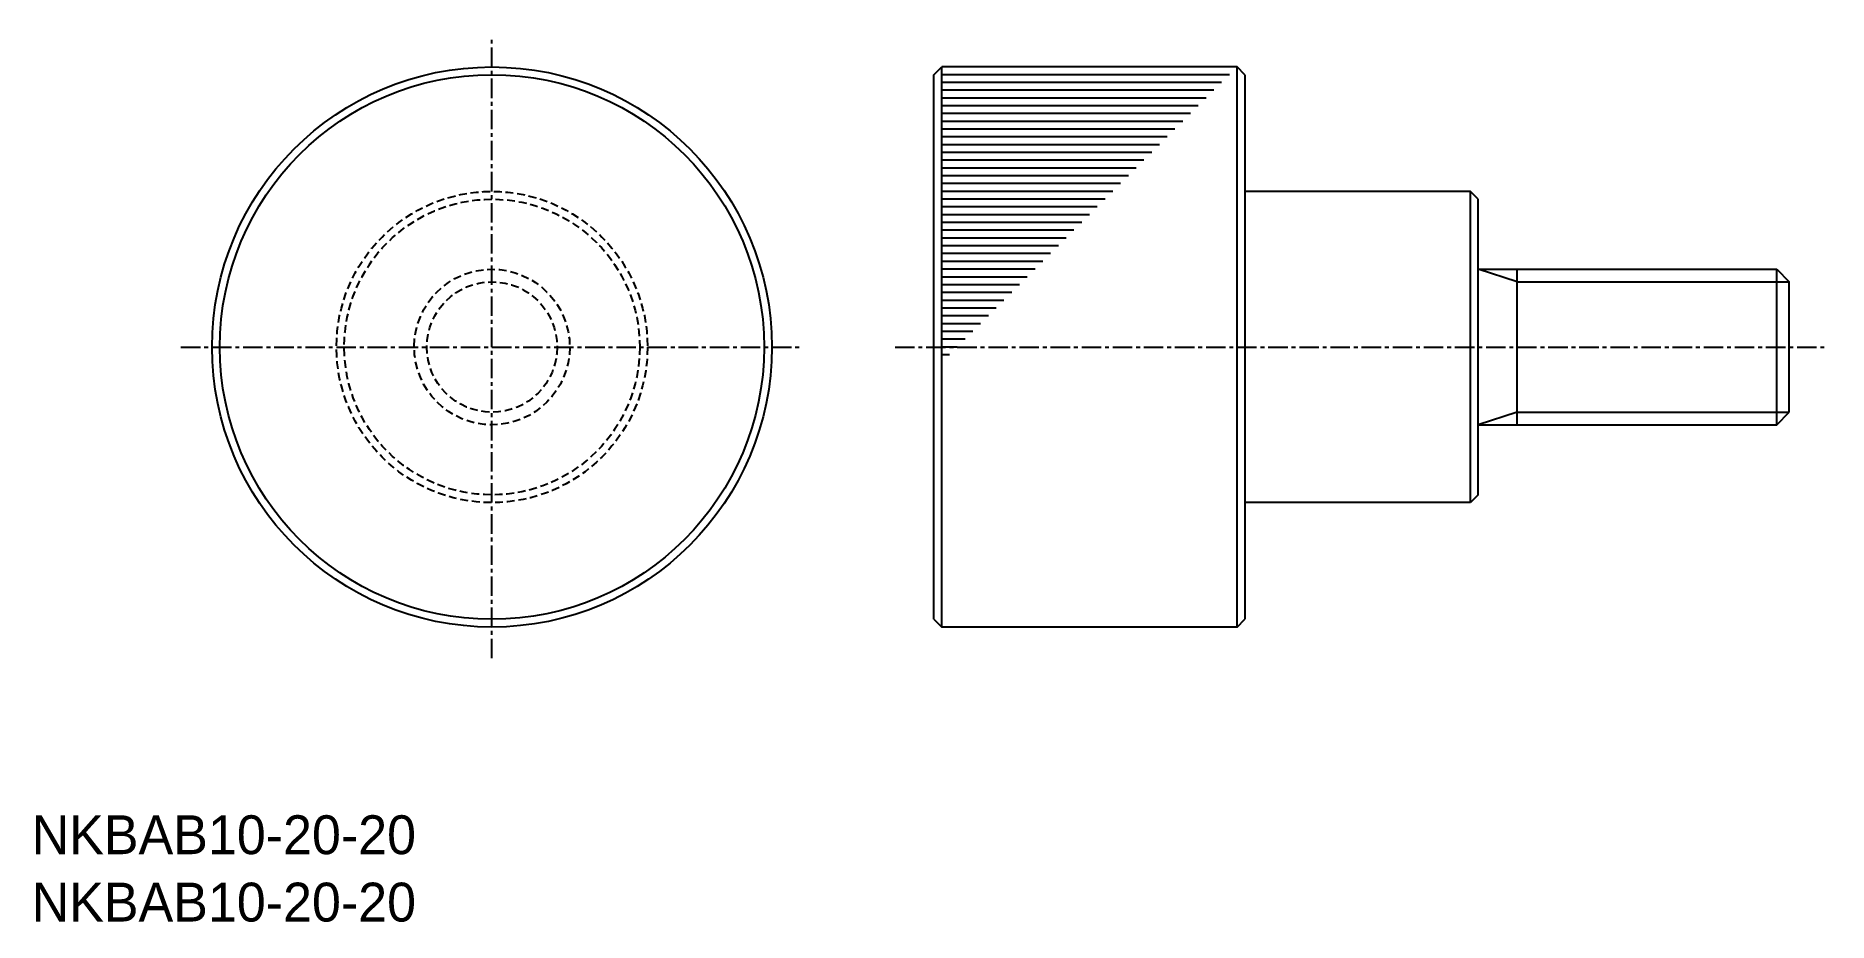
# Model space of a CAD drawing. Extents: x -9 to 106, y -9 to 48.
import ezdxf

# ---------------------------------------------------------------- set-up
doc = ezdxf.new("R2010")
doc.units = 0
doc.linetypes.add('CENTER', pattern=[2, 1.25, -0.25, 0.25, -0.25])
doc.linetypes.add('DASHED', pattern=[0.75, 0.5, -0.25])
doc.layers.get('0').update_dxf_attribs({"linetype": 'CONTINUOUS'})
doc.layers.add('CENTER', color=1, linetype='CENTER')

msp = doc.modelspace()

# ---------------------------------------------------------------- linework, layer by layer
at = {"color": 7, "linetype": 'CONTINUOUS'}
for p, q in [((48.75, 45), (49.25, 45.5)), ((48.75, 10), (48.75, 45)), ((68.25, 45.5), (49.25, 45.5)), ((49.25, 9.5), (49.25, 45.5)), ((68.25, 45.5), (49.25, 45.5)), ((67.75, 45), (49.25, 45)), ((68.25, 9.5), (68.25, 45.5)), ((68.75, 45), (68.25, 45.5)), ((68.75, 45), (68.75, 10)), ((67.25, 44.5), (49.25, 44.5)), ((66.75, 44), (49.25, 44)), ((66.25, 43.5), (49.25, 43.5)), ((65.75, 43), (49.25, 43)), ((65.25, 42.5), (49.25, 42.5)), ((64.75, 42), (49.25, 42)), ((64.25, 41.5), (49.25, 41.5)), ((63.75, 41), (49.25, 41)), ((63.25, 40.5), (49.25, 40.5)), ((62.75, 40), (49.25, 40)), ((62.25, 39.5), (49.25, 39.5)), ((61.75, 39), (49.25, 39)), ((61.25, 38.5), (49.25, 38.5)), ((60.75, 38), (49.25, 38)), ((60.25, 37.5), (49.25, 37.5)), ((59.75, 37), (49.25, 37)), ((83.25, 37.5), (68.75, 37.5)), ((83.25, 17.5), (83.25, 37.5)), ((83.75, 37), (83.25, 37.5)), ((83.75, 18), (83.75, 37)), ((59.25, 36.5), (49.25, 36.5)), ((58.75, 36), (49.25, 36)), ((58.25, 35.5), (49.25, 35.5)), ((57.75, 35), (49.25, 35)), ((57.25, 34.5), (49.25, 34.5)), ((56.75, 34), (49.25, 34)), ((56.25, 33.5), (49.25, 33.5)), ((55.75, 33), (49.25, 33)), ((55.25, 32.5), (49.25, 32.5)), ((83.75, 32.5), (102.94, 32.5)), ((86.25, 22.5), (86.25, 32.5)), ((102.94, 22.5), (102.94, 32.5)), ((102.94, 32.5), (103.75, 31.69)), ((54.75, 32), (49.25, 32)), ((54.25, 31.5), (49.25, 31.5)), ((103.75, 23.31), (103.75, 31.69)), ((53.75, 31), (49.25, 31)), ((53.25, 30.5), (49.25, 30.5)), ((52.75, 30), (49.25, 30)), ((52.25, 29.5), (49.25, 29.5)), ((51.75, 29), (49.25, 29)), ((51.25, 28.5), (49.25, 28.5)), ((50.75, 28), (49.25, 28)), ((50.25, 27.5), (49.25, 27.5)), ((49.75, 27), (49.25, 27)), ((103.75, 27.5), (103.75, 27.5)), ((103.75, 26.88), (103.75, 26.88)), ((102.94, 22.5), (103.75, 23.31)), ((83.75, 22.5), (102.94, 22.5)), ((83.25, 17.5), (68.75, 17.5)), ((83.75, 18), (83.25, 17.5)), ((48.75, 10), (49.25, 9.5)), ((68.25, 9.5), (49.25, 9.5)), ((68.25, 9.5), (49.25, 9.5)), ((68.25, 9.5), (68.75, 10))]:
    msp.add_line(p, q, dxfattribs=at)
at = {"color": 3, "linetype": 'CONTINUOUS'}
for p, q in [((86.25, 31.69), (83.75, 32.5)), ((86.25, 31.69), (103.75, 31.69)), ((86.25, 23.31), (83.75, 22.5)), ((86.25, 23.31), (103.75, 23.31))]:
    msp.add_line(p, q, dxfattribs=at)
at = {"color": 7, "linetype": 'CONTINUOUS'}
for radius in [18, 17.5]:
    msp.add_circle((20.33, 27.5), radius, dxfattribs=at)
at = {"color": 3, "linetype": 'DASHED'}
for radius in [10, 9.5, 5, 4.19]:
    msp.add_circle((20.33, 27.5), radius, dxfattribs=at)
at = {"layer": 'CENTER', "color": 1, "linetype": 'CENTER'}
for p, q in [((20.33, 7.5), (20.33, 47.5)), ((0.33, 27.5), (40.33, 27.5)), ((46.25, 27.5), (106.25, 27.5))]:
    msp.add_line(p, q, dxfattribs=at)

# ---------------------------------------------------------------- texts
at = {"color": 7, "linetype": 'CONTINUOUS'}
for p in [(-9.27, -5.1), (-9.27, -9.43)]:
    msp.add_text('NKBAB10-20-20', height=2.5, dxfattribs=at).set_placement(p)

doc.saveas('drawing.dxf')
